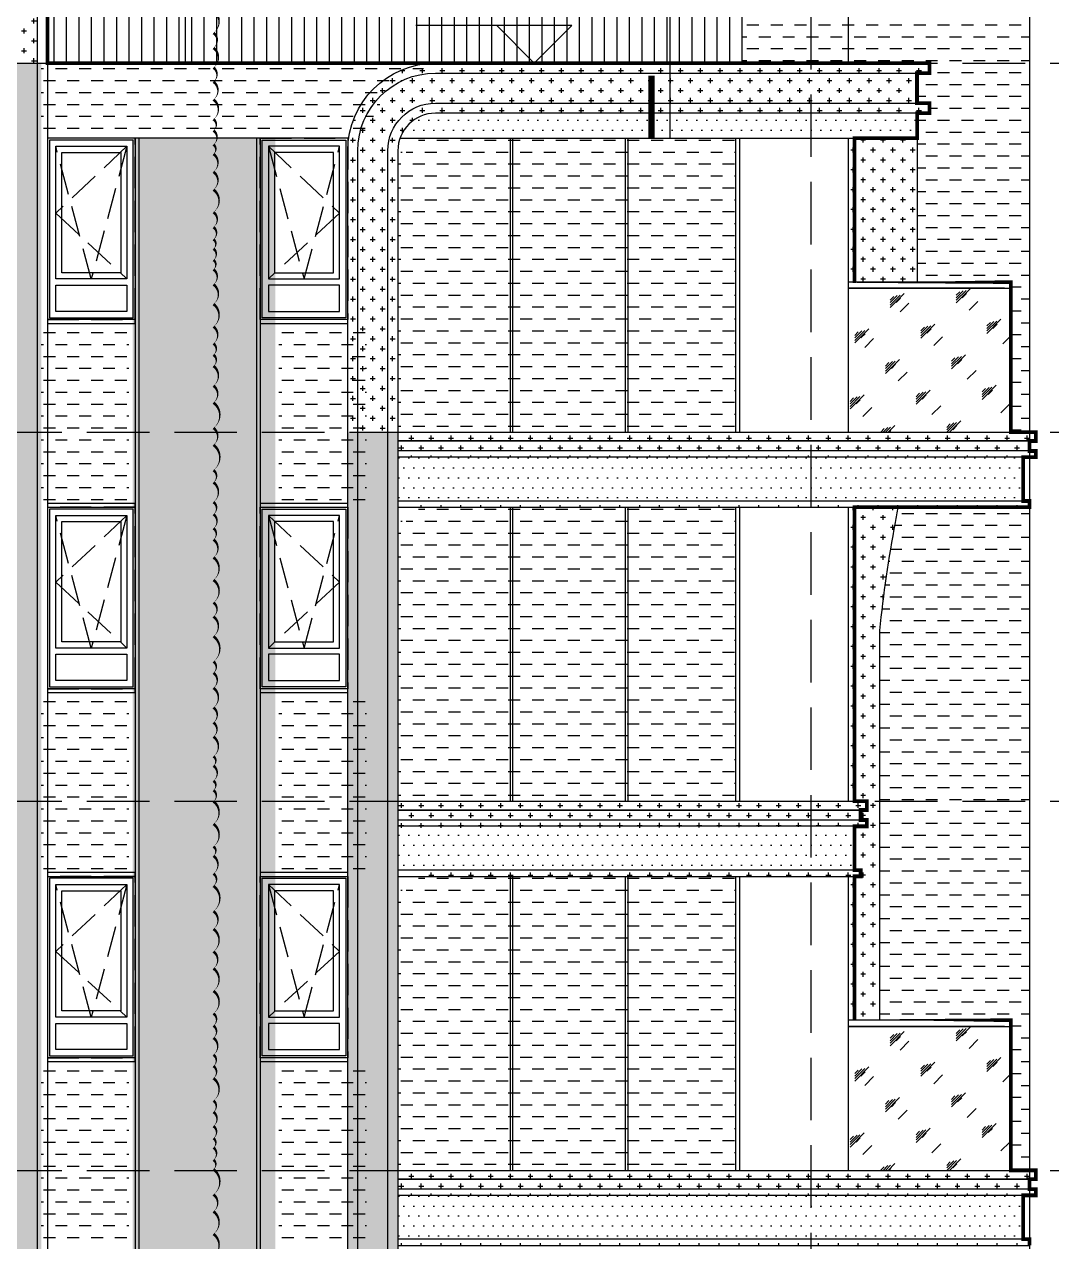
# Model space of a CAD drawing. Extents: x 646072 to 1012572, y -46617 to 16093.
# Drawn here: x 852430 to 860642, y -15472 to -5742 of the extents above; entities that cross this region are included whole.
import ezdxf

# ---------------------------------------------------------------- set-up
doc = ezdxf.new("R2010")
doc.units = 0
doc.header["$LTSCALE"] = 1000
doc.header["$MEASUREMENT"] = 0
for name, pattern in [('3#楼-HZS$0$3#楼-HZS$0$__DASH', [0.35, 0.25, -0.1]), ('3#楼-HZS$0$3#楼-HZS$0$DASH', [0.35, 0.25, -0.1]), ('3#楼-HZS$0$DOTE', [2.4200000000000004, 2, -0.2, 0.02, -0.2])]:
    doc.linetypes.add(name, pattern=pattern)
for name, color, linetype in [('3#楼-HZS$0$3#楼-HZS$0$00-看线', 251, 'Continuous'), ('3#楼-HZS$0$3#楼-HZS$0$00-立面灰色金属看线', 252, 'Continuous'), ('3#楼-HZS$0$3#楼-HZS$0$00-立面米色看线', 31, 'Continuous'), ('3#楼-HZS$0$3#楼-HZS$0$A-LINE-浅灰色铝板幕墙-填充', 115, 'Continuous'), ('3#楼-HZS$0$3#楼-HZS$0$DIM_ELEV', 3, 'Continuous'), ('3#楼-HZS$0$3#楼-HZS$0$DOTE', 1, '3#楼-HZS$0$DOTE'), ('3#楼-HZS$0$3#楼-HZS$0$ELEV-WIND', 4, 'Continuous'), ('3#楼-HZS$0$3#楼-HZS$0$RAIL', 163, 'Continuous'), ('3#楼-HZS$0$3#楼-HZS$0$WINDOW', 4, 'Continuous'), ('3#楼-HZS$0$3#楼-HZS$0$填充-浅黄色铝板', 30, 'Continuous'), ('3#楼-HZS$0$3#楼-HZS$0$填充-深灰色涂料', 11, 'Continuous'), ('3#楼-HZS$0$3#楼-HZS$0$填充-玻璃', 150, 'Continuous'), ('3#楼-HZS$0$A-ANNO-INDX', 3, 'Continuous'), ('3#楼-HZS$0$立面分缝', 5, 'Continuous')]:
    doc.layers.add(name, color=color, linetype=linetype)
doc.layers.add('3#楼-HZS$0$3#楼-HZS$0$1#2#住宅楼 平面图$0$A-00-15-1#-PM-2F$0$00-装饰-看', color=46, linetype='Continuous', lineweight=5)
doc.layers.add('3#楼-HZS$0$A-ANNO-MODI', color=6, linetype='Continuous', plot=False)
pattern_1 = [(0, (0, 0), (39.6875, 79.375), [0, -79.375])]
pattern_2 = [(0, (0, 0), (95.25, 95.25), [95.25, -95.25])]
pattern_3 = [(0, (0, 14750), (95.25, 95.25), [95.25, -95.25])]
pattern_4 = [(0, (0, 11800), (95.25, 95.25), [95.25, -95.25])]
pattern_5 = [(0, (0, 8850), (95.25, 95.25), [95.25, -95.25])]
pattern_6 = [(0, (0, 0), (79.375, 79.375), [39.6875, -119.0625]), (90, (19.84375, -19.84375), (-79.375, 79.375), [39.6875, -119.0625])]
pattern_7 = [(0, (-150, 0), (79.375, 79.375), [39.6875, -119.0625]), (90, (-130.15625, -19.84375), (-79.375, 79.375), [39.6875, -119.0625])]
pattern_8 = [(0, (-498153.7722642744, 141892.0115909563), (95.25, 95.25), [95.25, -95.25])]

# ---------------------------------------------------------------- blocks, each defined once
blk = doc.blocks.new('3#楼-HZS$0$3#楼-HZS$0$asdg04d+9j80')
at = {"layer": '3#楼-HZS$0$3#楼-HZS$0$ELEV-WIND', "color": 8, "linetype": '3#楼-HZS$0$3#楼-HZS$0$__DASH'}
blk.add_lwpolyline([(166652.1028225891, -257724.6046364194), (167352.1028225764, -257724.6046364194), (167352.1028225764, -259174.6046364194), (166652.1028225891, -259174.6046364194)], close=True, dxfattribs=at)
at = {"layer": '3#楼-HZS$0$3#楼-HZS$0$ELEV-WIND'}
for points in [[(166667.1028225891, -257739.6046364194), (167337.1028225764, -257739.6046364194), (167337.1028225764, -259159.6046364194), (166667.1028225891, -259159.6046364194)], [(167287.1028225764, -257789.6046364194), (166717.1028225891, -257789.6046364194), (166717.1028225891, -258849.6046364194), (167287.1028225764, -258849.6046364194)], [(167237.1028225764, -257839.6046364194), (166767.1028225891, -257839.6046364194), (166767.1028225891, -258799.6046364194), (167237.1028225764, -258799.6046364194)], [(167287.1028225764, -258899.6046364194), (166717.1028225891, -258899.6046364194), (166717.1028225891, -259109.6046364194), (167287.1028225764, -259109.6046364194)]]:
    blk.add_lwpolyline(points, close=True, dxfattribs=at)
at = {"layer": '3#楼-HZS$0$3#楼-HZS$0$ELEV-WIND', "color": 8, "linetype": '3#楼-HZS$0$3#楼-HZS$0$DASH'}
for points in [[(166717.1028225891, -257789.6046364194), (167287.1028225764, -258324.6046364194), (166717.1028225891, -258849.6046364194)], [(166717.1028225891, -257789.6046364194), (167002.1028225827, -258849.6046364194), (167287.1028225764, -257789.6046364194)]]:
    blk.add_lwpolyline(points, dxfattribs=at)
blk = doc.blocks.new('3#楼-HZS$0$3#楼-HZS$0$df0j4+fg90')
at = {"layer": '3#楼-HZS$0$3#楼-HZS$0$A-LINE-浅灰色铝板幕墙-填充'}
h = blk.add_hatch(dxfattribs=at)
h.set_pattern_fill('DOTS', color=256, scale=50)
h.set_pattern_definition(pattern_1)
edge = h.paths.add_edge_path()
edge.add_line((360918.3075175242, 133089.0151179792), (357095.6598665159, 133089.0151179792))
edge.add_arc((357070.817433687, 132787.0584827617), 302.9768242304242, 85.29678117263398, 160.3352446374031)
edge.add_line((356785.5109068885, 132889.0150509019), (360918.3075175242, 132889.0151180035))
edge.add_line((360918.3075175242, 132889.0151180035), (360918.3075175242, 133089.0151179792))
h = blk.add_hatch(dxfattribs=at)
h.set_pattern_fill('DOTS', color=256, scale=50)
h.set_pattern_definition(pattern_1)
h.paths.add_polyline_path([(361767.9701217088, 130339.0151179913), (356768.3536430785, 130339.0151179913), (356768.3536430785, 129989.0151179913), (361767.9701217088, 129989.0151179913)])
h = blk.add_hatch(dxfattribs=at)
h.set_pattern_fill('DOTS', color=256, scale=50)
h.set_pattern_definition(pattern_1)
h.paths.add_polyline_path([(360417.9701217088, 127389.0151179913), (356768.3536430785, 127367.0789076313), (356768.3536430785, 127039.0151179913), (360417.9701217088, 127039.0151179913)])
h = blk.add_hatch(dxfattribs=at)
h.set_pattern_fill('DOTS', color=256, scale=50)
h.set_pattern_definition([(0, (0, -5900), (39.6875, 79.375), [0, -79.375])])
h.paths.add_polyline_path([(361767.9701217088, 124439.0151179913), (356768.3536430785, 124439.0151179913), (356768.3536430785, 124089.0151179913), (361767.9701217088, 124089.0151179913)])
at = {"layer": '3#楼-HZS$0$3#楼-HZS$0$填充-浅黄色铝板'}
h = blk.add_hatch(dxfattribs=at)
h.set_pattern_fill('CROSS', color=30, scale=50)
h.set_pattern_definition(pattern_6)
h.paths.add_polyline_path([(353217.7287964083, 135889.0151179914), (348117.7283641228, 135889.0151179914), (348117.7283641228, 135809.0151179792), (353217.7287964083, 135809.0151179792, -0.4142135623730951), (353837.7287964083, 135189.0151179792), (353837.7287964083, 133489.0151180035), (353917.7287964083, 133489.0151180035), (353917.7287964083, 135189.0151179914, 0.414213562373095)])
h.paths.add_polyline_path([(353217.7287964083, 135569.0151179914), (348117.7283641228, 135569.0151179914), (348117.7283641228, 135489.0151179792), (353217.7287964083, 135489.0151179792, -0.4142135623730951), (353517.7287964083, 135189.0151179792), (353517.7287964083, 133489.0151180035), (353597.7287964083, 133489.0151180035), (353597.7287964083, 135189.0151179914, 0.4142135623730951)], flags=17)
h.paths.add_polyline_path([(353217.7287964083, 135809.0151179792), (348217.7283641228, 135809.0151179792), (348217.7283641228, 135569.0151179914), (353217.7287964083, 135569.0151179914, -0.4142135623730951), (353597.7287964083, 135189.0151179914), (353597.7287964083, 133489.0151180035), (353837.7287964083, 133489.0151180035), (353837.7287964083, 135189.0151179792, 0.4142135623730951)], flags=17)
h = blk.add_hatch(dxfattribs=at)
h.set_pattern_fill('CROSS', color=30, scale=50)
h.set_pattern_definition(pattern_6)
h.paths.add_polyline_path([(353517.7287964083, 115189.0151179791), (353917.7287964083, 115189.0151179791), (353917.7287964083, 133489.0151179914), (353517.7287964083, 133489.0151179914)])
h = blk.add_hatch(dxfattribs=at)
h.set_pattern_fill('CROSS', color=30, scale=50)
h.set_pattern_definition(pattern_7)
edge = h.paths.add_edge_path()
edge.add_line((361017.9693446462, 133489.0151179914), (357068.3536430785, 133489.0151179914))
edge.add_arc((357068.3536430785, 132789.0151179914), 700, 90, 180)
edge.add_line((356368.3536430785, 132789.0151179914), (356368.3536430785, 130539.0151179913))
edge.add_line((356368.3536430785, 130539.0151179913), (356448.3536430785, 130539.0151179913))
edge.add_line((356448.3536430785, 130539.0151179913), (356448.3536430785, 132789.0151179792))
edge.add_arc((357068.3536430785, 132789.0151179792), 620, 90, 180, ccw=False)
edge.add_line((357068.3536430785, 133409.0151179792), (360767.9693446462, 133409.0151179792))
edge.add_line((360767.9693446462, 133409.0151179792), (361017.9693446462, 133409.0151179792))
edge.add_line((361017.9693446462, 133409.0151179792), (361017.9693446462, 133489.0151179914))
edge = h.paths.add_edge_path(flags=17)
edge.add_line((360917.9693446462, 133409.0151179792), (357068.3536430785, 133409.0151179792))
edge.add_arc((357068.3536430785, 132789.0151179792), 620, 90, 180)
edge.add_line((356448.3536430785, 132789.0151179792), (356448.3536430785, 130539.0151179913))
edge.add_line((356448.3536430785, 130539.0151179913), (356688.3536430785, 130539.0151179913))
edge.add_line((356688.3536430785, 130539.0151179913), (356688.3536430785, 132789.0151179914))
edge.add_arc((357068.3536430785, 132789.0151179914), 380, 90, 180, ccw=False)
edge.add_line((357068.3536430785, 133169.0151179914), (360917.9693446462, 133169.0151179914))
edge.add_line((360917.9693446462, 133169.0151179914), (360917.9693446462, 133409.0151179792))
edge = h.paths.add_edge_path(flags=17)
edge.add_line((361017.9693446462, 133169.0151179914), (360767.9693446462, 133169.0151179914))
edge.add_line((360767.9693446462, 133169.0151179914), (357068.3536430785, 133169.0151179914))
edge.add_arc((357068.3536430785, 132789.0151179914), 380, 90, 180)
edge.add_line((356688.3536430785, 132789.0151179914), (356688.3536430785, 130539.0151179913))
edge.add_line((356688.3536430785, 130539.0151179913), (356768.3536430785, 130539.0151179913))
edge.add_line((356768.3536430785, 130539.0151179913), (356768.3536430785, 132789.0151179792))
edge.add_arc((357068.3536430785, 132789.0151179792), 300, 90, 180, ccw=False)
edge.add_line((357068.3536430785, 133089.0151179792), (361017.9693446462, 133089.0151179792))
edge.add_line((361017.9693446462, 133089.0151179792), (361017.9693446462, 133169.0151179914))
h = blk.add_hatch(dxfattribs=at)
h.set_pattern_fill('CROSS', color=30, scale=50)
h.set_pattern_definition(pattern_7)
h.paths.add_polyline_path([(356368.3536430784, 107189.0151181612), (356768.3536430786, 107189.0151181612), (356768.3536430785, 130539.0151179913), (356368.3536430785, 130539.0151179913)])
h = blk.add_hatch(dxfattribs=at)
h.set_pattern_fill('CROSS', color=30, scale=50)
h.set_pattern_definition(pattern_6)
h.paths.add_polyline_path([(361867.9701217088, 130539.0151179913), (356768.3536430785, 130539.0151179913), (356768.3536430785, 130469.0151179791), (361867.9701217088, 130469.0151179791)])
h.paths.add_polyline_path([(361817.9701217088, 130469.0151179791), (356768.3536430785, 130469.0151179791), (356768.3536430785, 130389.0151179791), (361817.9701217088, 130389.0151179791)])
h.paths.add_polyline_path([(361867.9701217088, 130389.0151179791), (361817.9701217088, 130389.0151179791), (356768.3536430785, 130389.0151179791), (356768.3536430785, 130339.0151179913), (361767.9701217088, 130339.0151179913), (361867.9701217088, 130339.0151179913)])
h.paths.add_polyline_path([(361817.9701217088, 129989.0151179913), (356918.3536430785, 129989.0151179913), (356918.3536430785, 129939.0151179913), (361817.9701217088, 129939.0151179913)])
h = blk.add_hatch(dxfattribs=at)
h.set_pattern_fill('CROSS', color=30, scale=50)
h.set_pattern_definition(pattern_6)
h.paths.add_polyline_path([(360517.9701217088, 127589.0151179913), (356768.3536430785, 127589.0151179913), (356768.3536430785, 127519.0151179791), (360517.9701217088, 127519.0151179791)])
h.paths.add_polyline_path([(360467.9701217088, 127519.0151179791), (356768.3536430785, 127519.0151179791), (356768.3536430785, 127439.0151179791), (360467.9701217088, 127439.0151179791)])
h.paths.add_polyline_path([(360517.9701217088, 127439.0151179791), (360467.9701217088, 127439.0151179791), (356769.102231172, 127414.0151179852), (356769.102231172, 127364.0151179973), (360417.9701217088, 127389.0151179913), (360517.9701217088, 127389.0151179913)])
h.paths.add_polyline_path([(360467.9701217088, 127039.0151179913), (356918.3536430785, 127039.0151179913), (356918.3536430785, 126989.0151179913), (360467.9701217088, 126989.0151179913)])
h = blk.add_hatch(dxfattribs=at)
h.set_pattern_fill('CROSS', color=30, scale=50)
h.set_pattern_definition([(0, (0, -5900), (79.375, 79.375), [39.6875, -119.0625]), (90, (19.84375, -5919.84375), (-79.375, 79.375), [39.6875, -119.0625])])
h.paths.add_polyline_path([(361867.9701217088, 124639.0151179913), (356768.3536430785, 124639.0151179913), (356768.3536430785, 124569.0151179791), (361867.9701217088, 124569.0151179791)])
h.paths.add_polyline_path([(361817.9701217088, 124569.0151179791), (356768.3536430785, 124569.0151179791), (356768.3536430785, 124489.0151179791), (361817.9701217088, 124489.0151179791)])
h.paths.add_polyline_path([(361867.9701217088, 124489.0151179791), (361817.9701217088, 124489.0151179791), (356768.3536430785, 124489.0151179791), (356768.3536430785, 124439.0151179913), (361767.9701217088, 124439.0151179913), (361867.9701217088, 124439.0151179913)])
h.paths.add_polyline_path([(361817.9701217088, 124089.0151179913), (356768.3536430785, 124089.0151179913), (356768.3536430785, 124039.0151179913), (361817.9701217088, 124039.0151179913)])
at = {"layer": '3#楼-HZS$0$3#楼-HZS$0$填充-深灰色涂料'}
h = blk.add_hatch(dxfattribs=at)
h.set_pattern_fill('DASH', color=250, scale=100)
h.set_pattern_definition(pattern_8)
edge = h.paths.add_edge_path()
edge.add_line((359518.0374179238, 134789.0150236027), (353917.7287964084, 134789.0150236027))
edge.add_line((353917.7287964084, 134789.0150236027), (353917.7287964083, 135189.0151179914))
edge.add_arc((353217.7287964083, 135189.0151179914), 700, 360, 450)
edge.add_line((353217.7287964083, 135889.0151179914), (352768.1152310645, 135889.0151179914))
edge.add_line((352768.1152310645, 135889.0151179914), (352768.1152310641, 137039.0151179914))
edge.add_line((352768.1152310641, 137039.0151179914), (361818.0736871633, 137039.0151179914))
edge.add_line((361818.0736871633, 137039.0151179914), (361818.0736871633, 130539.0151179913))
edge.add_line((361818.0736871633, 130539.0151179913), (361667.9701217087, 130539.0151179913))
edge.add_line((361667.9701217087, 130539.0151179913), (361667.9701217087, 131739.0151180039))
edge.add_line((361667.9701217087, 131739.0151180039), (360920.091482916, 131739.0151180039))
edge.add_arc((350859.3754533891, 131694.3725112673), 10060.81507578366, 360.254237984396, 361.1085475442483)
edge.add_line((360918.3075175242, 131889.0150508897), (360918.3075175242, 133089.0151179792))
edge.add_line((360918.3075175242, 133089.0151179792), (361017.9693446462, 133089.0151179792))
edge.add_line((361017.9693446462, 133089.0151179792), (361017.9693446462, 133169.0151179914))
edge.add_line((361017.9693446462, 133169.0151179914), (360917.9693446462, 133169.0151179914))
edge.add_line((360917.9693446462, 133169.0151179914), (360917.9693446462, 133409.0151179792))
edge.add_line((360917.9693446462, 133409.0151179792), (361017.9693446462, 133409.0151179792))
edge.add_line((361017.9693446462, 133409.0151179792), (361017.9693446462, 133489.0151179914))
edge.add_line((361017.9693446462, 133489.0151179914), (359518.0374179238, 133489.0151179914))
edge.add_line((359518.0374179238, 133489.0151179914), (359518.0374179238, 134789.0150236027))
h = blk.add_hatch(dxfattribs=at)
h.set_pattern_fill('DASH', color=11, scale=100)
h.set_pattern_definition(pattern_2)
h.paths.add_polyline_path([(357218.3536430785, 133489.0151179914), (353917.7287964083, 133489.0151179914), (353917.7287964083, 132889.0151180035), (354618.1153291608, 132889.0151180035), (356525.5333200527, 132889.0151180035, -0.3728246932677189)])
h = blk.add_hatch(dxfattribs=at)
h.set_pattern_fill('DASH', color=11, scale=100)
h.set_pattern_definition(pattern_2)
h.paths.add_polyline_path([(354648.1153291609, 107189.0151181612), (355788.102231172, 107189.0151181612), (355788.102231172, 132889.0151180035), (354648.1153291608, 132889.0151180035)])
h = blk.add_hatch(dxfattribs=at)
h.set_pattern_fill('DASH', color=11, scale=100)
h.set_pattern_definition(pattern_2)
edge = h.paths.add_edge_path()
edge.add_line((359467.9701217088, 130539.0151179913), (359467.9701217088, 132889.0150509019))
edge.add_line((359467.9701217088, 132889.0150509019), (356935.5109068885, 132889.0150509019))
edge.add_arc((356819.7083585535, 132892.8797375684), 115.8670186201491, 243.6904142570878, 358.0885732969167, ccw=False)
edge.add_line((356768.3536430785, 132789.0151179792), (356768.3536430785, 130539.0151179913))
edge.add_line((356768.3536430785, 130539.0151179913), (359467.9701217088, 130539.0151179913))
h = blk.add_hatch(dxfattribs=at)
h.set_pattern_fill('DASH', color=11, scale=100)
h.set_pattern_definition(pattern_3)
h.paths.add_polyline_path([(354618.1153291608, 131409.0151180035), (353917.7287964083, 131409.0151180035), (353917.7287964083, 129969.0151180035), (354618.1153291608, 129969.0151180035)])
h = blk.add_hatch(dxfattribs=at)
h.set_pattern_fill('DASH', color=11, scale=100)
h.set_pattern_definition(pattern_3)
h.paths.add_polyline_path([(356518.3536430785, 131409.0151180035), (355818.102231172, 131409.0151180035), (355818.102231172, 129969.0151180035), (356518.3536430785, 129969.0151180035)])
h = blk.add_hatch(dxfattribs=at)
h.set_pattern_fill('DASH', color=11, scale=100)
h.set_pattern_definition([(0, (0, -2950), (95.25, 95.25), [95.25, -95.25])])
edge = h.paths.add_edge_path()
edge.add_line((359467.9701217088, 129939.0150509019), (356935.5109068885, 129939.0150509019))
edge.add_arc((356819.7083585535, 129942.8797375684), 115.8670186201491, 243.6904142570878, 358.0885732969167, ccw=False)
edge.add_line((356768.3536430785, 129839.0151179792), (356768.3536430785, 127589.0151179913))
edge.add_line((356768.3536430785, 127589.0151179913), (359467.9701217088, 127589.0151179913))
edge.add_line((359467.9701217088, 127589.0151179913), (359467.9701217088, 129939.0150509019))
h = blk.add_hatch(dxfattribs=at)
h.set_pattern_fill('DASH', color=250, scale=100)
h.set_pattern_definition(pattern_8)
h.paths.add_polyline_path([(361818.0736871633, 129939.0151179913), (360765.8743511318, 129939.0151179913, -0.003050949447598475), (360743.7152356682, 129818.2522972189, 0.02186852135803278), (360618.3807563861, 128952.9595746325), (360618.3807563861, 125839.0151180039), (361667.9701217087, 125839.0151180039), (361667.9701217087, 125789.0151180006), (361667.9701217087, 124639.0151179913), (361818.0736871633, 124639.0151179913)])
h = blk.add_hatch(dxfattribs=at)
h.set_pattern_fill('DASH', color=11, scale=100)
h.set_pattern_definition(pattern_4)
h.paths.add_polyline_path([(354618.1153291608, 128459.0151180035), (353917.7287964083, 128459.0151180035), (353917.7287964083, 127019.0151180035), (354618.1153291608, 127019.0151180035)])
h = blk.add_hatch(dxfattribs=at)
h.set_pattern_fill('DASH', color=11, scale=100)
h.set_pattern_definition(pattern_4)
h.paths.add_polyline_path([(356518.3536430785, 128459.0151180035), (355818.102231172, 128459.0151180035), (355818.102231172, 127019.0151180035), (356518.3536430785, 127019.0151180035)])
h = blk.add_hatch(dxfattribs=at)
h.set_pattern_fill('DASH', color=11, scale=100)
h.set_pattern_definition([(0, (0, -5900), (95.25, 95.25), [95.25, -95.25])])
edge = h.paths.add_edge_path()
edge.add_line((359467.9701217088, 126989.0150509019), (356935.5109068885, 126989.0150509019))
edge.add_arc((356819.7083585535, 126992.8797375684), 115.8670186201491, 243.6904142570878, 358.0885732969167, ccw=False)
edge.add_line((356768.3536430785, 126889.0151179792), (356768.3536430785, 124639.0151179913))
edge.add_line((356768.3536430785, 124639.0151179913), (359467.9701217088, 124639.0151179913))
edge.add_line((359467.9701217088, 124639.0151179913), (359467.9701217088, 126989.0150509019))
h = blk.add_hatch(dxfattribs=at)
h.set_pattern_fill('DASH', color=11, scale=100)
h.set_pattern_definition(pattern_5)
h.paths.add_polyline_path([(354618.1153291608, 125509.0151180035), (353917.7287964083, 125509.0151180035), (353917.7287964083, 124069.0151180035), (354618.1153291608, 124069.0151180035)])
h = blk.add_hatch(dxfattribs=at)
h.set_pattern_fill('DASH', color=11, scale=100)
h.set_pattern_definition(pattern_5)
h.paths.add_polyline_path([(356518.3536430785, 125509.0151180035), (355818.102231172, 125509.0151180035), (355818.102231172, 124069.0151180035), (356518.3536430785, 124069.0151180035)])
at = {"layer": '3#楼-HZS$0$3#楼-HZS$0$填充-玻璃'}
h = blk.add_hatch(dxfattribs=at)
h.set_pattern_fill('玻璃1', color=150, scale=50)
h.set_pattern_definition([(45, (12999.2948337323, 20), (-244.9417890030201, 244.9417890030201), [112, -288]), (45, (13047.2948337323, 40), (-244.9417890030201, 244.9417890030201), [48, -352]), (45, (12999.2948337323, 40), (-244.9417890030201, 244.9417890030201), [80, -320]), (45, (13023.2948337323, 20), (268.700576850888, -268.7005768508881), [100, -300]), (45, (12999.2948337323, 0), (-244.9417890030201, 244.9417890030201), [160, -240]), (45, (12999.2948337323, 60), (-244.9417890030201, 244.9417890030201), [40, -360])])
h.paths.add_polyline_path([(360367.0228685823, 131689.0151180006), (361666.9499589932, 131689.0151180006), (361666.9499589932, 130539.0151179791), (360367.0228685823, 130539.0151179791)])
h = blk.add_hatch(dxfattribs=at)
h.set_pattern_fill('玻璃1', color=150, scale=50)
h.set_pattern_definition([(45, (12999.2948337323, -5880), (-244.9417890030201, 244.9417890030201), [112, -288]), (45, (13047.2948337323, -5860), (-244.9417890030201, 244.9417890030201), [48, -352]), (45, (12999.2948337323, -5860), (-244.9417890030201, 244.9417890030201), [80, -320]), (45, (13023.2948337323, -5880), (268.700576850888, -268.7005768508881), [100, -300]), (45, (12999.2948337323, -5900), (-244.9417890030201, 244.9417890030201), [160, -240]), (45, (12999.2948337323, -5840), (-244.9417890030201, 244.9417890030201), [40, -360])])
h.paths.add_polyline_path([(360367.0228685823, 125789.0151180006), (361666.9499589932, 125789.0151180006), (361666.9499589932, 124639.0151179791), (360367.0228685823, 124639.0151179791)])
at = {"color": 250}
for p, q in [((354018.1018959223, 134739.0150236027, 9.999999999999904e-09), (354018.1018959223, 133489.0150236027, 9.999999999999904e-09)), ((354118.1018959223, 134739.0150236027, 9.999999999999904e-09), (354118.1018959223, 133489.0150236027, 9.999999999999904e-09)), ((354218.1018959223, 134739.0150236027, 9.999999999999904e-09), (354218.1018959223, 133489.0150236027, 9.999999999999904e-09)), ((354318.1018959223, 134739.0150236027, 9.999999999999904e-09), (354318.1018959223, 133489.0150236027, 9.999999999999904e-09)), ((354418.1018959223, 134739.0150236027, 9.999999999999904e-09), (354418.1018959223, 133489.0150236027, 9.999999999999904e-09)), ((354518.1018959223, 134739.0150236027, 9.999999999999904e-09), (354518.1018959223, 133489.0150236027, 9.999999999999904e-09)), ((354618.1018959223, 134739.0150236027, 9.999999999999904e-09), (354618.1018959223, 133489.0150236027, 9.999999999999904e-09)), ((354718.1018959223, 134739.0150236027, 9.999999999999904e-09), (354718.1018959223, 133489.0150236027, 9.999999999999904e-09)), ((354818.1018959223, 134739.0150236027, 9.999999999999904e-09), (354818.1018959223, 133489.0150236027, 9.999999999999904e-09)), ((354918.1018959223, 134739.0150236027, 9.999999999999904e-09), (354918.1018959223, 133489.0150236027, 9.999999999999904e-09)), ((355018.1018959223, 134739.0150236027, 9.999999999999904e-09), (355018.1018959223, 133489.0150236027, 9.999999999999904e-09)), ((355118.1018959223, 134739.0150236027, 9.999999999999904e-09), (355118.1018959223, 133489.0150236027, 9.999999999999904e-09)), ((355218.1018959223, 134739.0150236027, 9.999999999999904e-09), (355218.1018959223, 133489.0150236027, 9.999999999999904e-09)), ((355318.1018959223, 134739.0150236027, 9.999999999999904e-09), (355318.1018959223, 133489.0150236028, 9.999999999999904e-09)), ((355418.1018959223, 134739.0150236027, 9.999999999999904e-09), (355418.1018959223, 133489.0150236028, 9.999999999999904e-09)), ((355518.1018959223, 134739.0150236027, 9.999999999999904e-09), (355518.1018959223, 133489.0150236028, 9.999999999999904e-09)), ((355618.1018959223, 134739.0150236028, 9.999999999999904e-09), (355618.1018959223, 133489.0150236028, 9.999999999999904e-09)), ((355718.1018959223, 134739.0150236028, 9.999999999999904e-09), (355718.1018959223, 133489.0150236028, 9.999999999999904e-09)), ((355818.1018959223, 134739.0150236028, 9.999999999999904e-09), (355818.1018959223, 133489.0150236028, 9.999999999999904e-09)), ((355918.1018959223, 134739.0150236028, 9.999999999999904e-09), (355918.1018959223, 133489.0150236028, 9.999999999999904e-09)), ((356018.1018959223, 134739.0150236028, 9.999999999999904e-09), (356018.1018959223, 133489.0150236028, 9.999999999999904e-09)), ((356118.1018959223, 134739.0150236028, 9.999999999999904e-09), (356118.1018959223, 133489.0150236028, 9.999999999999904e-09)), ((356218.1018959223, 134739.0150236028, 9.999999999999904e-09), (356218.1018959223, 133489.0150236028, 9.999999999999904e-09)), ((356318.1018959223, 134739.0150236028, 9.999999999999904e-09), (356318.1018959223, 133489.0150236028, 9.999999999999904e-09)), ((356418.1018959223, 134739.0150236028, 9.999999999999904e-09), (356418.1018959223, 133489.0150236028, 9.999999999999904e-09)), ((356518.1018959223, 134739.0150236028, 9.999999999999904e-09), (356518.1018959223, 133489.0150236028, 9.999999999999904e-09)), ((356618.1018959223, 134739.0150236028, 9.999999999999904e-09), (356618.1018959223, 133489.0150236028, 9.999999999999904e-09)), ((356718.1018959223, 134739.0150236028, 9.999999999999904e-09), (356718.1018959223, 133489.0150236028, 9.999999999999904e-09)), ((356818.1018959223, 134739.0150236028, 9.999999999999904e-09), (356818.1018959223, 133489.0150236028, 9.999999999999904e-09)), ((356918.1018959223, 134739.0150236028, 9.999999999999904e-09), (356918.1018959223, 133489.0150236028, 9.999999999999904e-09)), ((357018.1018959223, 134739.0150236028, 9.999999999999904e-09), (357018.1018959223, 133489.0150236028, 9.999999999999904e-09)), ((357118.1018959223, 134739.0150236028, 9.999999999999904e-09), (357118.1018959223, 133489.0150236028, 9.999999999999904e-09)), ((357218.1018959223, 134739.0150236028, 9.999999999999904e-09), (357218.1018959223, 133489.0150236028, 9.999999999999904e-09)), ((357318.1018959223, 134739.0150236028, 9.999999999999904e-09), (357318.1018959223, 133489.0150236028, 9.999999999999904e-09)), ((357418.1018959223, 134739.0150236028, 9.999999999999904e-09), (357418.1018959223, 133489.0150236028, 9.999999999999904e-09)), ((357518.1018959223, 134739.0150236028, 9.999999999999904e-09), (357518.1018959223, 133489.0150236028, 9.999999999999904e-09)), ((357618.1018959223, 134739.0150236028, 9.999999999999904e-09), (357618.1018959223, 133489.0150236028, 9.999999999999904e-09)), ((357718.1018959223, 134739.0150236028, 9.999999999999904e-09), (357718.1018959223, 133489.0150236029, 9.999999999999904e-09)), ((357818.1018959223, 134739.0150236028, 9.999999999999904e-09), (357818.1018959223, 133489.0150236029, 9.999999999999904e-09)), ((357918.1018959223, 134739.0150236028, 9.999999999999904e-09), (357918.1018959223, 133489.0150236029, 9.999999999999904e-09)), ((358018.1018959223, 134739.0150236029, 9.999999999999904e-09), (358018.1018959223, 133489.0150236029, 9.999999999999904e-09)), ((358118.1018959223, 134739.0150236029, 9.999999999999904e-09), (358118.1018959223, 133489.0150236029, 9.999999999999904e-09)), ((358218.1018959223, 134739.0150236029, 9.999999999999904e-09), (358218.1018959223, 133489.0150236029, 9.999999999999904e-09)), ((358318.1018959223, 134739.0150236029, 9.999999999999904e-09), (358318.1018959223, 133489.0150236029, 9.999999999999904e-09)), ((358418.1018959223, 134739.0150236029, 9.999999999999904e-09), (358418.1018959223, 133489.0150236029, 9.999999999999904e-09)), ((358518.1018959223, 134739.0150236029, 9.999999999999904e-09), (358518.1018959223, 133489.0150236029, 9.999999999999904e-09)), ((358618.1018959223, 134739.0150236029, 9.999999999999904e-09), (358618.1018959223, 133489.0150236029, 9.999999999999904e-09)), ((358718.1018959223, 134739.0150236029, 9.999999999999904e-09), (358718.1018959223, 133489.0150236029, 9.999999999999904e-09)), ((358818.1018959223, 134739.0150236029, 9.999999999999904e-09), (358818.1018959223, 133489.0150236029, 9.999999999999904e-09)), ((358918.1018959221, 134739.0150236029, 9.999999999999904e-09), (358918.1018959222, 133489.0150236029, 9.999999999999904e-09)), ((359018.1018959219, 134739.0150236029, 9.999999999999904e-09), (359018.101895922, 133489.0150236029, 9.999999999999904e-09)), ((359118.1018959216, 134739.0150236029, 9.999999999999904e-09), (359118.1018959217, 133489.0150236029, 9.999999999999904e-09)), ((359218.1018959214, 134739.0150236029, 9.999999999999904e-09), (359218.1018959215, 133489.0150236029, 9.999999999999904e-09)), ((359318.1018959212, 134739.0150236029, 9.999999999999904e-09), (359318.1018959213, 133489.015023603, 9.999999999999904e-09)), ((359418.1018959209, 134739.015023603, 9.999999999999904e-09), (359418.101895921, 133489.015023603, 9.999999999999904e-09)), ((359518.0374179238, 134739.0150236029), (359518.0374179238, 133489.0150236029))]:
    blk.add_line(p, q, dxfattribs=at)
blk = doc.blocks.new('3#楼-HZS$0$3#楼-HZS$0$zdfs+gd5+9gj0h')
at = {"layer": '3#楼-HZS$0$3#楼-HZS$0$填充-浅黄色铝板'}
h = blk.add_hatch(dxfattribs=at)
h.set_pattern_fill('CROSS', color=250, scale=50)
h.set_pattern_definition(pattern_6)
h.paths.add_polyline_path([(224124.0516809619, -115202.2832436127), (224674.3890767773, -115202.2832436127), (224674.3890767773, -116352.2831765107), (224122.2677155701, -116352.2831765107, -0.003727645928168637), (224124.0516809619, -116202.2832436249)])
h = blk.add_hatch(dxfattribs=at)
h.set_pattern_fill('CROSS', color=250, scale=50)
h.set_pattern_definition(pattern_6)
h.paths.add_polyline_path([(224298.6439628178, -118273.0459972956, -0.00305094944759767), (224276.4848473542, -118152.2831765233), (224674.3890767773, -118152.2831765233), (224674.3890767773, -120502.2831765354), (224423.9784421, -120502.2831765354), (224423.9784421, -119138.338719882, 0.02186852135803371)])
h.paths.add_polyline_path([(224423.9784421, -120502.2831765354), (224524.3890767773, -120502.2831765354), (224524.3890767773, -120572.2831765354), (224574.3890767773, -120572.2831765354), (224574.3890767773, -120652.2831765354), (224524.3890767773, -120652.2831765354), (224524.3890767773, -120702.2831765233), (224624.3890767773, -120702.2831765233), (224624.3890767773, -121052.2831765233), (224574.3890767773, -121052.2831765233), (224574.3890767773, -121102.2831765233), (224674.3890767773, -121102.2831765233), (224674.3890767773, -122252.2831765107), (224423.9784421, -122252.2831765107)])
at = {"layer": '3#楼-HZS$0$3#楼-HZS$0$00-看线', "elevation": 1e-08}
for points in [[(224124.0516809619, -115202.2832436127), (224124.0516809619, -116202.2832436248, 0.003727645928170873), (224122.2677155701, -116352.2831765107, 0.003727645928170873)], [(224276.4848473542, -118152.2831765233, 0.003050949448453229), (224298.6439628243, -118273.0459973294, -0.02186852135717228), (224423.9784421, -119138.338719882)]]:
    blk.add_lwpolyline(points, format="xyb", dxfattribs=at)
blk.add_lwpolyline([(224423.9784421, -119138.338719882), (224423.9784421, -122252.2831765107)], dxfattribs=at)
blk = doc.blocks.new('3#楼-HZS$0$3#楼-HZS$0$d+f9g5j04+9k0')
at = {"color": 7, "const_width": 30}
blk.add_lwpolyline([(440958.4997100325, 7334.282804610964), (440958.4997100325, 7384.282804610964), (440908.4997100325, 7384.282804610964), (440908.4997100325, 7734.282804610964), (441008.4997100325, 7734.282804610964), (441008.4997100325, 7784.282804598799), (440959.0287951363, 7784.282804598799), (440959.0287951363, 7864.282804598799), (441008.4997100325, 7864.282804598799), (441008.4997100325, 7934.282804610964), (440809.7419315799, 7934.282804623595), (440809.7419315799, 9134.282804623595), (439558.7946784563, 9134.282804620801), (439558.7946784535, 10284.28280461096), (439608.7946784535, 10284.28280461096), (439608.7946784535, 10334.28280461096), (439558.7946784535, 10334.28280461096), (439558.7946784535, 10684.28280461096), (439658.7946784535, 10684.28280461096), (439658.7946784535, 10734.2828045988), (439608.7946784535, 10734.2828045988), (439608.7946784535, 10814.2828045988), (439658.7946784535, 10814.2828045988), (439658.7946784535, 10884.28280461096), (439558.7946784535, 10884.28280461096), (439558.7946784535, 13234.28280461096), (440958.4997100325, 13234.28280461096), (440958.4997100325, 13284.28280461096), (440908.4997100325, 13284.28280461096), (440908.4997100325, 13634.28280461096), (441008.4997100325, 13634.28280461096), (441008.4997100325, 13684.2828045988), (440959.0287951363, 13684.2828045988), (440959.0287951363, 13764.2828045988), (441008.4997100325, 13764.2828045988), (441008.4997100325, 13834.28280461096), (440809.7419315799, 13834.2828046236), (440809.7419315799, 15034.2828046236), (439558.7946784563, 15034.2828046208), (439558.7946784535, 16184.28280462319), (440059.5058429497, 16184.28280462319), (440059.5058429497, 16384.28280459892), (440159.1676700717, 16384.28280459892), (440159.1676700717, 16464.28280461108), (440059.1676700717, 16464.28280461108), (440059.1676700717, 16704.28280459892), (440159.1676700717, 16704.28280459892), (440159.1676700717, 16784.28280461096), (433108.9271218338, 16784.28280474331), (433108.9271218338, 18484.28280461108, 0.414213562373095)], format="xyb", dxfattribs=at)
blk = doc.blocks.new('3#楼-HZS$0$ytrhgfhfh')
at = {"layer": '3#楼-HZS$0$立面分缝'}
for points in [[(856315.8801872312, -9001.789166691247), (856315.8801872281, -6651.789233768475)], [(856335.8801872312, -9001.789166691247), (856335.8801872281, -6651.789233768475)], [(857235.8801872345, -9001.789166691247), (857235.8801872313, -6651.789233768475)], [(857255.8801872345, -9001.789166691247), (857255.8801872313, -6651.789233768475)], [(856315.8801872312, -11951.78916669125), (856315.8801872281, -9601.789233768475)], [(856335.8801872312, -11951.78916669125), (856335.8801872281, -9601.789233768475)], [(857235.8801872345, -11951.78916669125), (857235.8801872313, -9601.789233768475)], [(857255.8801872345, -11951.78916669125), (857255.8801872313, -9601.789233768475)], [(856315.8801872312, -14901.78916669125), (856315.8801872281, -12551.78923376847)], [(856335.8801872312, -14901.78916669125), (856335.8801872281, -12551.78923376847)], [(857235.8801872345, -14901.78916669125), (857235.8801872313, -12551.78923376847)], [(857255.8801872345, -14901.78916669125), (857255.8801872313, -12551.78923376847)]]:
    blk.add_lwpolyline(points, dxfattribs=at)

msp = doc.modelspace()

# ---------------------------------------------------------------- linework, layer by layer
at = {"color": 250}
for points in [[(853715.4974053737, -2501.789166678966), (853715.4974053737, -6051.789166691247)], [(859015.4974053737, -2501.789166678966), (859015.4974053737, -6051.789166691247)], [(860465.6002313129, -2501.789166678966), (860465.6002313129, -32051.78916669125)]]:
    msp.add_lwpolyline(points, dxfattribs=at)
at = {"layer": '3#楼-HZS$0$3#楼-HZS$0$00-立面灰色金属看线'}
for points, elevation in [([(856465.8801872281, -6051.789166678966), (852615.2553405579, -6051.789166678966)], -1.000000000000009e-08), ([(855023.0598642023, -6651.789166666858), (852615.2553405579, -6651.789166666858)], 9.99999917259629e-09), ([(854285.6287753216, -6651.789166666858), (854285.6287753216, -32351.78916667896)], 9.99999917259629e-09), ([(854315.6287753216, -6651.789166666858), (854315.6287753216, -32351.78916667896)], 9.99999917259629e-09)]:
    msp.add_lwpolyline(points, dxfattribs=dict(at, elevation=elevation))
for points in [[(853315.6418733104, -6651.789166666858), (853315.6418733104, -32351.78916667896)], [(853345.6418733104, -6651.789166666858), (853345.6418733104, -32351.78916667896)], [(858115.4966658584, -6651.789166666858), (858115.4966658584, -9001.789166686416)], [(858145.4966658584, -6651.789166666858), (858145.4966658584, -9001.789166686416)], [(859015.4966658584, -6651.789166666858), (859015.4966658584, -9001.789166686416)], [(858115.4966658584, -9601.789166666858), (858115.4966658584, -11951.78916668642)], [(858145.4966658584, -9601.789166666858), (858145.4966658584, -11951.78916668642)], [(859015.4966658584, -9601.789166666858), (859015.4966658584, -11951.78916668642)], [(858115.4966658584, -12551.78916666686), (858115.4966658584, -14901.78916668642)], [(858145.4966658584, -12551.78916666686), (858145.4966658584, -14901.78916668642)], [(859015.4966658584, -12551.78916666686), (859015.4966658584, -14901.78916668642)]]:
    msp.add_lwpolyline(points, dxfattribs=at)
for points in [[(852615.6418733231, -8101.789166666887), (852615.6418733231, -8131.789166666887), (853315.6418733104, -8131.789166666887), (853315.6418733104, -8101.789166666887)], [(854315.8801872408, -8101.789166666887), (854315.8801872408, -8131.789166666887), (855015.8801872281, -8131.789166666887), (855015.8801872281, -8101.789166666887)], [(852615.6418733231, -11051.78916666689), (852615.6418733231, -11081.78916666689), (853315.6418733104, -11081.78916666689), (853315.6418733104, -11051.78916666689)], [(854315.8801872408, -11051.78916666689), (854315.8801872408, -11081.78916666689), (855015.8801872281, -11081.78916666689), (855015.8801872281, -11051.78916666689)], [(852615.6418733231, -14001.78916666689), (852615.6418733231, -14031.78916666689), (853315.6418733104, -14031.78916666689), (853315.6418733104, -14001.78916666689)], [(854315.8801872408, -14001.78916666689), (854315.8801872408, -14031.78916666689), (855015.8801872281, -14031.78916666689), (855015.8801872281, -14001.78916666689)]]:
    msp.add_lwpolyline(points, close=True, dxfattribs=at)
at = {"layer": '3#楼-HZS$0$3#楼-HZS$0$00-立面灰色金属看线', "elevation": 9.999999999999904e-09}
for points in [[(852615.6418733231, -9571.789166666887), (852615.6418733231, -9601.789166666887), (853315.6418733104, -9601.789166666887), (853315.6418733104, -9571.789166666887)], [(854315.8801872408, -9571.789166666887), (854315.8801872408, -9601.789166666887), (855015.8801872281, -9601.789166666887), (855015.8801872281, -9571.789166666887)], [(852615.6418733231, -12521.78916666689), (852615.6418733231, -12551.78916666689), (853315.6418733104, -12551.78916666689), (853315.6418733104, -12521.78916666689)], [(854315.8801872408, -12521.78916666689), (854315.8801872408, -12551.78916666689), (855015.8801872281, -12551.78916666689), (855015.8801872281, -12521.78916666689)]]:
    msp.add_lwpolyline(points, close=True, dxfattribs=at)
at = {"layer": '3#楼-HZS$0$3#楼-HZS$0$00-立面米色看线'}
for points in [[(845865.2545789995, -27021.78916669125), (851915.2553405579, -27021.78916669125, 0.414213562373095), (852535.2553405579, -26401.78916669125), (852535.2553405579, -25775.44371669349), (852535.2553405579, -4351.789166691131, 0.414213562373095), (851915.2553405579, -3731.789166691131), (846765.2549082724, -3731.789166691131), (846765.2549082724, -3651.789166678966), (851915.2553405579, -3651.789166678966, -0.414213562373095), (852615.2553405579, -4351.789166678966), (852615.2553405579, -25775.44371669349)], [(855015.8801872281, -32351.78916667896), (855015.8801872281, -6751.789166678966, -0.4142135623730951), (855715.8801872281, -6051.789166678966), (859665.4958887958, -6051.789166678966), (859665.4958887958, -6131.789166691131), (859565.4958887958, -6131.789166691131)], [(855095.8801872281, -32351.78916667896), (855095.8801872281, -6751.789166691131, -0.4142135623730951), (855715.8801872281, -6131.789166691131), (859565.4958887958, -6131.789166691131)], [(855335.8801872281, -32351.78916667896), (855335.8801872281, -6751.789166678966, -0.4142135623730951), (855715.8801872281, -6371.789166678966), (859565.4958887958, -6371.789166678966)], [(859565.4958887958, -6371.789166678966), (859665.4958887958, -6371.789166678966), (859665.4958887958, -6451.789166691131), (855715.8801872281, -6451.789166691131, 0.4142135623730951), (855415.8801872281, -6751.789166691131), (855415.8801872281, -32351.78916667898)]]:
    msp.add_lwpolyline(points, format="xyb", dxfattribs=at)
for points in [[(859565.4958887958, -6371.789166678966), (859565.4958887958, -6131.789166691131)], [(855433.0374510381, -6651.789233768475), (859565.8340616738, -6651.789233768475), (859565.8340616738, -6451.789166691131)], [(855415.8801872281, -9001.789166679082), (860515.4966658584, -9001.789166679082), (860515.4966658584, -9071.789166691247), (855415.8801872281, -9071.789166691247)], [(855415.8801872281, -9071.789166691247), (860465.4966658584, -9071.789166691247), (860465.4966658584, -9151.789166691247), (860515.4966658584, -9151.789166691247), (860515.4966658584, -9201.789166679082), (860415.4966658584, -9201.789166679082), (860415.4966658584, -9551.789166679082), (855415.8801872281, -9551.789166679082)], [(860465.4966658584, -9151.789166691247), (855415.8801872281, -9151.789166691247)], [(860415.4966658584, -9201.789166679082), (855415.8801872281, -9201.789166679082)], [(855415.8801872281, -9601.789166679082), (860465.4966658584, -9601.789166679082), (860465.4966658584, -9551.789166679082), (855415.8801872281, -9551.789166679082)], [(855416.6287753216, -11951.78916667908), (859165.4966658584, -11951.78916667908), (859165.4966658584, -12021.78916669125), (855416.6287753216, -12021.78916669125)], [(855416.6287753216, -12021.78916669125), (859115.4966658584, -12021.78916669125), (859115.4966658584, -12101.78916669125), (859165.4966658584, -12101.78916669125), (859165.4966658584, -12151.78916667908), (859065.4966658584, -12151.78916667908), (859065.4966658584, -12501.78916667908), (855416.6287753216, -12501.78916667908)], [(859115.4966658584, -12101.78916669125), (855416.6287753216, -12101.78916669125)], [(859065.4966658584, -12151.78916667908), (855416.6287753216, -12151.78916667908)], [(855416.6287753216, -12551.78916667908), (859115.4966658584, -12551.78916667908), (859115.4966658584, -12501.78916667908), (855416.6287753216, -12501.78916667908)], [(855415.8801872281, -14901.78916667908), (860515.4966658584, -14901.78916667908), (860515.4966658584, -14971.78916669125), (855415.8801872281, -14971.78916669125)], [(855415.8801872281, -14971.78916669125), (860465.4966658584, -14971.78916669125), (860465.4966658584, -15051.78916669125), (860515.4966658584, -15051.78916669125), (860515.4966658584, -15101.78916667908), (860415.4966658584, -15101.78916667908), (860415.4966658584, -15451.78916667908), (855415.8801872281, -15451.78916667908)], [(860465.4966658584, -15051.78916669125), (855415.8801872281, -15051.78916669125)], [(860415.4966658584, -15101.78916667908), (855415.8801872281, -15101.78916667908)], [(855415.8801872281, -15501.78916667908), (860465.4966658584, -15501.78916667908), (860465.4966658584, -15451.78916667908), (855415.8801872281, -15451.78916667908)]]:
    msp.add_lwpolyline(points, dxfattribs=at)
at = {"layer": '3#楼-HZS$0$3#楼-HZS$0$DIM_ELEV'}
for p, q in [((856806.2895134841, -5751.789166678966), (855560.289721061, -5751.789166678966)), ((856506.2895134841, -6051.789166678966), (856206.2895134841, -5751.789166678966)), ((856506.2895134841, -6051.789166678966), (856806.2895134841, -5751.789166678966)), ((857206.2895134841, -6051.789166678966), (856206.2895134841, -6051.789166678966))]:
    msp.add_line(p, q, dxfattribs=at)
at = {"layer": '3#楼-HZS$0$3#楼-HZS$0$DOTE', "linetype": '3#楼-HZS$0$3#楼-HZS$0$__DASH', "ltscale": 2}
for p, q in [((858715.628775322, -2101.789166678966, 9.99999917259629e-09), (858715.628775322, -37215.30559085181, 9.99999917259629e-09)), ((838929.5044823273, -6051.789166691247), (871415.086253701, -6051.789166691247)), ((838929.5044823273, -9001.789166691247), (871415.086253701, -9001.789166691247)), ((838929.5044823273, -11951.78916669125), (871415.086253701, -11951.78916669125)), ((838929.5044823273, -14901.78916669125), (871415.086253701, -14901.78916669125))]:
    msp.add_line(p, q, dxfattribs=at)
at = {"layer": '3#楼-HZS$0$3#楼-HZS$0$RAIL'}
for points in [[(860265.4966658583, -7801.789166666334), (859014.5494127318, -7801.789166669769)], [(860265.4966658585, -7851.789166666334), (859014.5494127319, -7851.789166669769)], [(860265.4966658583, -13701.78916666633), (859014.5494127318, -13701.78916666977)], [(860265.4966658585, -13751.78916666633), (859014.5494127319, -13751.78916666977)]]:
    msp.add_lwpolyline(points, dxfattribs=at)
for points in [[(860315.4966658583, -7801.789166666451), (859014.5494127319, -7801.789166666451), (859014.5494127319, -7851.789166669769), (860315.4966658583, -7851.789166669769)], [(860315.4966658583, -13701.78916666645), (859014.5494127319, -13701.78916666645), (859014.5494127319, -13751.78916666977), (860315.4966658583, -13751.78916666977)]]:
    msp.add_lwpolyline(points, close=True, dxfattribs=at)
at = {"layer": '3#楼-HZS$0$3#楼-HZS$0$WINDOW'}
for points in [[(860315.4966658583, -7851.789166669769), (860315.4966658583, -9001.789166666451)], [(860315.4966658583, -13751.78916666977), (860315.4966658583, -14901.78916666645)]]:
    msp.add_lwpolyline(points, dxfattribs=at)
at = {"layer": '3#楼-HZS$0$A-ANNO-INDX', "color": 1}
msp.add_line((857593.1026991616, -6651.789233768475), (857593.1026991616, 1064.81242396927), dxfattribs=at)
at = {"layer": '3#楼-HZS$0$A-ANNO-INDX', "color": 1, "const_width": 50}
msp.add_lwpolyline([(857443.1026991616, -6651.789233768475), (857443.1026991616, -6151.789233768475)], dxfattribs=at)
at = {"layer": '3#楼-HZS$0$A-ANNO-MODI'}
msp.add_lwpolyline([(853942.085912086, -15590.72132392949, 0, 22.5, 0.5), (853942.085912086, -15410.72132392949, 0, 22.5, 0.5), (853942.085912086, -15230.72132392949, 0, 22.5, 0.5), (853942.085912086, -15095.72132392949, 0, 22.5, 0.5), (853942.085912086, -14893.22132392949, 0, 22.5, 0.5), (853942.085912086, -14818.22132392949, 0, 22.5, 0.5), (853942.085912086, -14720.72132392949, 0, 22.5, 0.5), (853942.085912086, -14645.72132392949, 0, 22.5, 0.5), (853942.085912086, -14548.22132392949, 0, 22.5, 0.5), (853942.085912086, -14435.72132392949, 0, 22.5, 0.5), (853942.085912086, -14345.72132392949, 0, 22.5, 0.5), (853942.085912086, -14165.72132392949, 0, 22.5, 0.5), (853942.085912086, -14068.22132392949, 0, 22.5, 0.5), (853942.085912086, -13978.22132392949, 0, 22.5, 0.5), (853942.085912086, -13843.22132392949, 0, 22.5, 0.5), (853942.085912086, -13745.72132392949, 0, 22.5, 0.5), (853942.085912086, -13648.22132392949, 0, 22.5, 0.5), (853942.085912086, -13468.22132392949, 0, 22.5, 0.5), (853942.085912086, -13288.22132392949, 0, 22.5, 0.5), (853942.085912086, -13153.22132392949, 0, 22.5, 0.5), (853942.085912086, -12973.22132392949, 0, 22.5, 0.5), (853942.085912086, -12830.72132392949, 0, 22.5, 0.5), (853942.085912086, -12628.22132392949, 0, 22.5, 0.5), (853942.085912086, -12530.72132392949, 0, 22.5, 0.5), (853942.085912086, -12388.22132392949, 0, 22.5, 0.5), (853942.085912086, -12313.22132392949, 0, 22.5, 0.5), (853942.085912086, -12133.22132392949, 0, 22.5, 0.5), (853942.085912086, -11953.22132392949, 0, 22.5, 0.5), (853942.085912086, -11863.22132392949, 0, 22.5, 0.5), (853942.085912086, -11788.22132392949, 0, 22.5, 0.5), (853942.085912086, -11668.22132392949, 0, 22.5, 0.5), (853942.085912086, -11593.22132392949, 0, 22.5, 0.5), (853942.085912086, -11435.72132392949, 0, 22.5, 0.5), (853942.085912086, -11323.22132392949, 0, 22.5, 0.5), (853942.085912086, -11203.22132392949, 0, 22.5, 0.5), (853942.085912086, -11045.72132392949, 0, 22.5, 0.5), (853942.085912086, -10925.72132392949, 0, 22.5, 0.5), (853942.085912086, -10835.72132392949, 0, 22.5, 0.5), (853942.085912086, -10633.22132392949, 0, 22.5, 0.5), (853942.085912086, -10475.72132392949, 0, 22.5, 0.5), (853942.085912086, -10363.22132392949, 0, 22.5, 0.5), (853942.085912086, -10183.22132392949, 0, 22.5, 0.5), (853942.085912086, -10003.22132392949, 0, 22.5, 0.5), (853942.085912086, -9860.721323929494, 0, 22.5, 0.5), (853942.085912086, -9770.721323929494, 0, 22.5, 0.5), (853942.085912086, -9658.221323929494, 0, 22.5, 0.5), (853942.085912086, -9560.721323929494, 0, 22.5, 0.5), (853942.085912086, -9403.221323929494, 0, 22.5, 0.5), (853942.085912086, -9305.721323929494, 0, 22.5, 0.5), (853942.085912086, -9103.221323929494, 0, 22.5, 0.5), (853942.085912086, -8968.221323929494, 0, 22.5, 0.5), (853942.085912086, -8765.721323929494, 0, 22.5, 0.5), (853942.085912086, -8630.721323929494, 0, 22.5, 0.5), (853942.085912086, -8473.221323929494, 0, 22.5, 0.5), (853942.085912086, -8383.221323929494, 0, 22.5, 0.5), (853942.085912086, -8293.221323929494, 0, 22.5, 0.5), (853942.085912086, -8158.221323929494, 0, 22.5, 0.5), (853942.085912086, -7978.221323929494, 0, 22.5, 0.5), (853942.085912086, -7820.721323929494, 0, 22.5, 0.5), (853942.085912086, -7700.721323929494, 0, 22.5, 0.5), (853942.085912086, -7625.721323929494, 0, 22.5, 0.5), (853942.085912086, -7535.721323929494, 0, 22.5, 0.5), (853942.085912086, -7460.721323929494, 0, 22.5, 0.5), (853942.085912086, -7363.221323929494, 0, 22.5, 0.5), (853942.085912086, -7243.221323929494, 0, 22.5, 0.5), (853942.085912086, -7063.221323929494, 0, 22.5, 0.5), (853942.085912086, -6920.721323929494, 0, 22.5, 0.5), (853942.085912086, -6778.221323929494, 0, 22.5, 0.5), (853942.085912086, -6703.221323929494, 0, 22.5, 0.5), (853942.085912086, -6590.721323929494, 0, 22.5, 0.5), (853942.085912086, -6500.721323929494, 0, 22.5, 0.5), (853942.085912086, -6343.221323929494, 0, 22.5, 0.5), (853942.085912086, -6200.721323929494, 0, 22.5, 0.5), (853942.085912086, -6088.221323929494, 0, 22.5, 0.5), (853942.085912086, -5930.721323929494, 0, 22.5, 0.5), (853942.085912086, -5810.721323929494, 0, 22.5, 0.5), (853942.085912086, -5630.721323929494, 0, 22.5, 0.5)], format="xyseb", dxfattribs=at)

# ---------------------------------------------------------------- block references
msp.add_blockref('3#楼-HZS$0$3#楼-HZS$0$df0j4+fg90', (498647.5265441496, -139540.8042846703))
at = {"color": 2}
msp.add_blockref('3#楼-HZS$0$3#楼-HZS$0$d+f9g5j04+9k0', (419506.3282187241, -22836.07197129005), dxfattribs=at)
at = {"layer": '3#楼-HZS$0$3#楼-HZS$0$00-立面灰色金属看线', "xscale": -1}
for p in [(1019967.7446959, 251072.8154697525), (1019967.7446959, 248122.8154697525), (1019967.7446959, 245172.8154697525)]:
    msp.add_blockref('3#楼-HZS$0$3#楼-HZS$0$asdg04d+9j80', p, dxfattribs=at)
at = {"layer": '3#楼-HZS$0$3#楼-HZS$0$00-立面灰色金属看线'}
for p in [(687663.5259527325, 251072.8154697525, 9.999999999999904e-09), (687663.5259527325, 248122.8154697525, 9.999999999999904e-09), (687663.5259527325, 245172.8154697525, 9.999999999999904e-09)]:
    msp.add_blockref('3#楼-HZS$0$3#楼-HZS$0$asdg04d+9j80', p, dxfattribs=at)
at = {"layer": '3#楼-HZS$0$3#楼-HZS$0$1#2#住宅楼 平面图$0$A-00-15-1#-PM-2F$0$00-装饰-看', "xscale": -1}
msp.add_blockref('3#楼-HZS$0$3#楼-HZS$0$zdfs+gd5+9gj0h', (1083689.885742636, 108550.4940098442, -1e-08), dxfattribs=at)
at = {"layer": '3#楼-HZS$0$立面分缝'}
msp.add_blockref('3#楼-HZS$0$ytrhgfhfh', (0, 0), dxfattribs=at)

doc.saveas('drawing.dxf')
